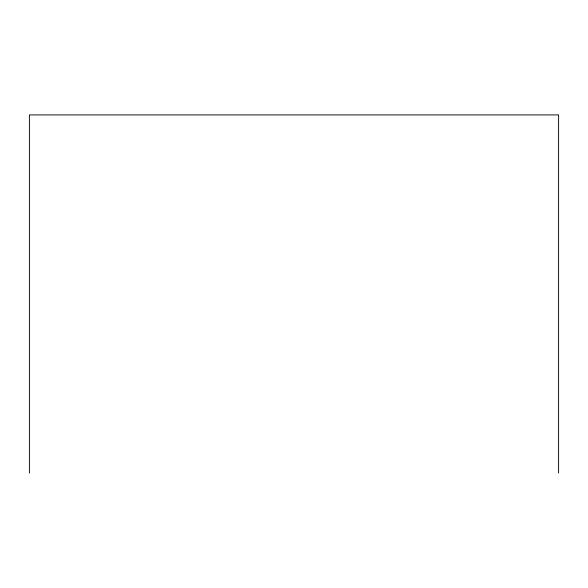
<?xml version="1.0" encoding="UTF-8"?>
<svg xmlns="http://www.w3.org/2000/svg" width="588" height="588" viewBox="0 0 588 588"><rect width="100%" height="100%" fill="white"/><g stroke="black" fill="none" stroke-linecap="round" stroke-linejoin="round"><path stroke-width="0.88" d="M558.6 473.083L558.6 114.917L29.4 114.917L29.4 473.083"/></g></svg>
